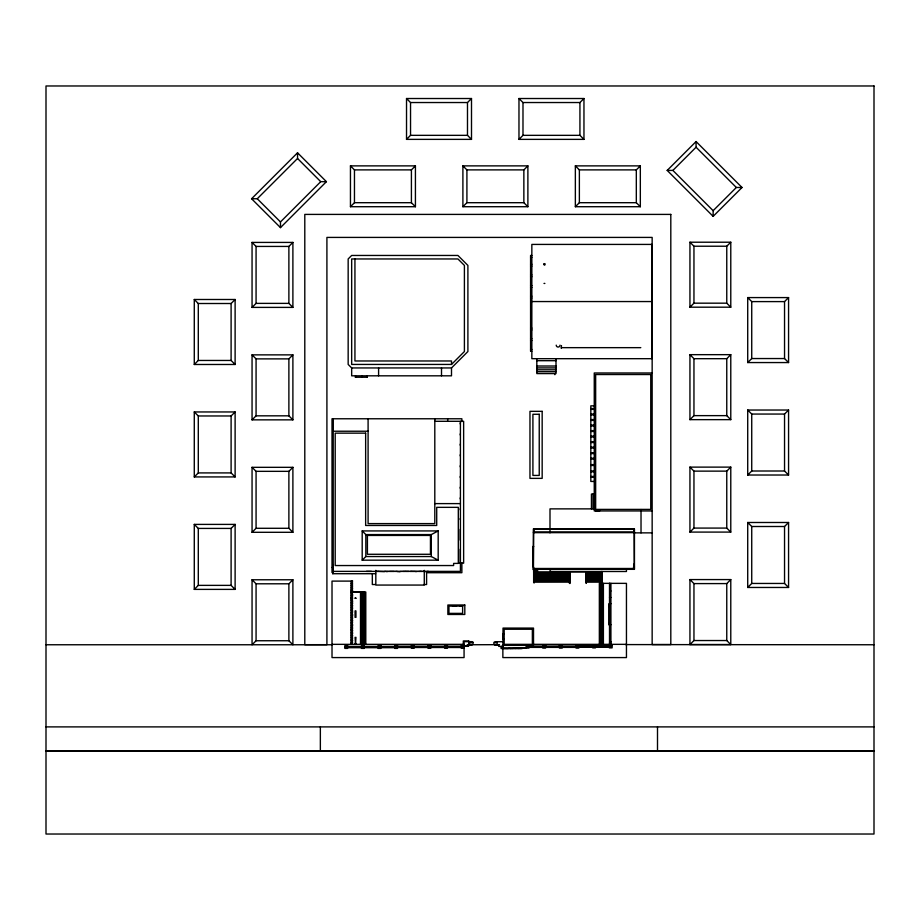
<?xml version="1.0" encoding="UTF-8"?>
<svg xmlns="http://www.w3.org/2000/svg" width="920" height="920" viewBox="0 0 920 920"><rect width="100%" height="100%" fill="white"/><g stroke="black" fill="none" stroke-linecap="round" stroke-linejoin="round"><path stroke-width="1.38" d="M368.092 431.227L332.764 431.227L332.764 571.4L333.293 564.627M355.948 637.307L355.511 644.345L355.074 637.307M355.085 643.966L355.948 644.046M633.075 568.491L634.455 567.019L633.5 567.019M251.585 198.743L297.539 152.789L326.416 181.665L280.473 227.619L251.585 198.743L257.267 198.743L297.539 158.47L297.539 152.789M280.473 227.619L280.473 221.939L320.735 181.665L326.416 181.665M235.117 364.481L231.104 360.456L231.104 303.508L235.117 299.494L194.281 299.494L194.281 364.481L235.117 364.481L235.117 299.494M292.893 307.395L288.88 303.381L288.88 246.433L292.893 242.42L252.057 242.42L252.057 307.395L292.893 307.395L292.893 242.42M406.525 139.368L410.538 135.343L467.486 135.343L471.5 139.368L471.5 98.52L406.525 98.52L406.525 139.368L471.5 139.368M350.451 206.712L354.464 202.699L411.412 202.699L415.426 206.712L415.426 165.876L350.451 165.876L350.451 206.712L415.426 206.712M194.281 364.481L198.294 360.456L198.294 303.508L194.281 299.494M252.057 307.395L256.07 303.381L256.07 246.433L252.057 242.42M406.525 98.52L410.538 102.534L467.486 102.534L471.5 98.52M350.451 165.876L354.464 169.889L411.412 169.889L415.426 165.876M235.117 476.928L231.104 472.914L231.104 415.966L235.117 411.953L194.281 411.953L194.281 476.928L235.117 476.928L235.117 411.953M292.893 419.853L288.88 415.828L288.88 358.88L292.893 354.867L252.057 354.867L252.057 419.853L292.893 419.853L292.893 354.867M518.972 139.368L522.985 135.343L579.933 135.343L583.958 139.368L583.958 98.52L518.972 98.52L518.972 139.368L583.958 139.368M462.898 206.712L466.911 202.699L523.859 202.699L527.884 206.712L527.884 165.876L462.898 165.876L462.898 206.712L527.884 206.712M194.281 476.928L198.294 472.914L198.294 415.966L194.281 411.953M252.057 419.853L256.07 415.828L256.07 358.88L252.057 354.867M518.972 98.52L522.985 102.534L579.933 102.534L583.958 98.52M462.898 165.876L466.911 169.889L523.859 169.889L527.884 165.876M235.117 589.386L231.104 585.373L231.104 528.425L235.117 524.4L194.281 524.4L194.281 589.386L235.117 589.386L235.117 524.4M292.893 532.3L288.88 528.287L288.88 471.339L292.893 467.325L252.057 467.325L252.057 532.3L292.893 532.3L292.893 467.325M575.356 206.712L579.37 202.699L636.318 202.699L640.331 206.712L640.331 165.876L575.356 165.876L575.356 206.712L640.331 206.712M194.281 589.386L198.294 585.373L198.294 528.425L194.281 524.4M252.057 532.3L256.07 528.287L256.07 471.339L252.057 467.325M575.356 165.876L579.37 169.889L636.318 169.889L640.331 165.876M451.501 364.435L464.404 351.532L464.404 265.42L457.941 258.957L351.67 258.957L351.67 364.435L451.501 364.435L451.501 360.973L354.936 360.973L354.936 258.957M451.501 367.942L467.9 351.532L467.9 265.42L457.941 255.461L351.67 255.461L348.162 258.957L348.162 364.435L351.67 367.942L451.501 367.942L451.501 375.82L351.67 375.82L351.67 367.942M667.195 170.418L696.072 141.542L742.026 187.484L713.138 216.361L667.195 170.418L672.876 170.418L713.138 210.68L713.138 216.361M672.876 170.418L696.072 147.223L696.072 141.542M292.893 579.772L292.893 644.759L288.88 640.745L288.88 583.797L292.893 579.772L252.057 579.772L252.057 644.759L256.07 640.745L256.07 583.797L252.057 579.772M362.192 560.176L365.838 556.542L431.308 556.542L438.184 560.176L438.184 530.932L362.192 530.932L362.192 560.176L438.184 560.176M713.138 210.68L736.345 187.484L742.026 187.484M730.779 307.188L726.765 303.174L726.765 246.226L730.779 242.213L689.942 242.213L689.942 307.188L730.779 307.188L730.779 242.213M689.942 307.188L693.956 303.174L693.956 246.226L689.942 242.213M730.779 419.647L726.765 415.633L726.765 358.685L730.779 354.66L689.942 354.66L689.942 419.647L730.779 419.647L730.779 354.66M788.567 362.56L784.541 358.547L784.541 301.599L788.567 297.585L747.718 297.585L747.718 362.56L788.567 362.56L788.567 297.585M689.942 419.647L693.956 415.633L693.956 358.685L689.942 354.66M747.718 362.56L751.732 358.547L751.732 301.599L747.718 297.585M730.779 532.093L726.765 528.08L726.765 471.132L730.779 467.118L689.942 467.118L689.942 532.093L730.779 532.093L730.779 467.118M788.567 475.019L784.541 471.005L784.541 414.058L788.567 410.032L747.718 410.032L747.718 475.019L788.567 475.019L788.567 410.032M689.942 532.093L693.956 528.08L693.956 471.132L689.942 467.118M747.718 475.019L751.732 471.005L751.732 414.058L747.718 410.032M730.779 644.552L726.765 640.538L726.765 583.591L730.779 579.577L689.942 579.577L689.942 644.552L730.779 644.552L730.779 579.577M788.567 587.466L784.541 583.452L784.541 526.504L788.567 522.491L747.718 522.491L747.718 587.466L788.567 587.466L788.567 522.491M689.942 644.552L693.956 640.538L693.956 583.591L689.942 579.577M747.718 587.466L751.732 583.452L751.732 526.504L747.718 522.491M362.192 530.932L365.838 534.577L431.308 534.577L438.184 530.932M554.841 374.693L554.967 374.566M544.87 283.429L543.996 283.429M693.956 246.226L726.765 246.226M256.07 246.433L288.88 246.433M531.863 255.461L530.575 255.461L530.575 351.221L531.863 351.221M530.575 257.312L531.863 257.312M530.575 264.247L531.863 264.247M530.575 266.098L531.863 266.098M530.575 274.896L531.863 274.896M530.575 276.736L531.863 276.736M530.575 285.533L531.863 285.533M530.575 287.385L531.863 287.385M530.575 296.171L531.863 296.171M530.575 298.022L531.863 298.022M531.841 301.553L651.843 301.553M751.732 301.599L784.541 301.599M693.956 303.174L726.765 303.174M256.07 303.381L288.88 303.381M198.294 303.508L231.104 303.508M530.575 328.095L531.863 328.095M530.575 329.947L531.863 329.947M530.575 338.732L531.863 338.732M530.575 340.584L531.863 340.584M561.395 347.656L640.803 347.656M561.223 348.312L561.476 345.586M530.575 349.37L531.863 349.37M751.732 358.547L784.541 358.547M693.956 358.685L726.765 358.685M256.07 358.88L288.88 358.88M198.294 360.456L231.104 360.456M536.82 360.697L556.002 360.697M536.82 366.01L556.002 366.01M536.82 367.908L556.002 367.908M536.82 369.805L556.002 369.805M536.82 371.703L556.002 371.703M652.154 372.979L594.251 372.979L594.251 510.945L652.154 510.945M355.292 377.234L367.264 377.234M594.515 405.835L590.824 405.835L590.824 481.447L594.515 481.447M590.824 408.537L594.78 408.537M590.824 409.365L594.78 409.365M590.824 414.058L594.78 414.058M751.732 414.058L784.541 414.058M590.824 414.897L594.78 414.897M693.956 415.633L726.765 415.633M198.294 415.966L231.104 415.966M256.07 415.828L288.88 415.828M590.824 419.577L594.78 419.577M590.824 420.417L594.78 420.417M434.803 421.303L463.634 421.303L463.634 563.178L459.137 563.178L460.379 563.178M590.824 425.097L594.584 425.097M590.824 425.937L594.78 425.937M590.824 430.629L594.78 430.629M590.824 431.468L594.78 431.468M590.824 436.149L594.78 436.149M590.824 436.988L594.78 436.988M590.824 441.669L594.78 441.669M590.824 442.508L594.78 442.508M590.824 447.2L594.78 447.2M590.824 448.028L594.78 448.028M590.824 452.72L594.78 452.72M590.824 453.56L594.78 453.56M590.824 458.24L594.78 458.24M590.824 459.08L594.78 459.08M590.824 464.623L594.78 464.623M590.824 465.462L594.78 465.462M590.824 470.948L594.78 470.948M693.956 471.132L726.765 471.132M751.732 471.005L784.541 471.005M256.07 471.339L288.88 471.339M590.824 471.787L594.78 471.787M198.294 472.914L231.104 472.914M590.824 476.468L594.78 476.468M590.824 477.308L594.78 477.308M434.803 503.608L460.425 503.608M595.091 508.875L549.999 508.875L549.999 532.864M596.171 510.37L599.231 510.945M596.494 510.611L600.07 510.611M751.732 526.504L784.541 526.504M693.956 528.08L726.765 528.08M256.07 528.287L288.88 528.287M198.294 528.425L231.104 528.425M533.68 546.445L533.014 546.445L533.014 569.33L634.455 569.33L634.455 528.942L533.381 528.942L533.381 567.019L533.68 529.23L634.168 529.23L634.328 567.019M533.519 531.921L634.455 531.921M533.381 532.645L634.455 532.645M633.707 532.864L652.154 532.864M332.016 567.456L333.293 567.456M634.455 568.491L534.554 568.491L533.381 567.019M533.554 570.722L537.82 570.722M384.468 571.607L378.327 571.377M386.572 571.607L388.297 571.377M397.578 571.607L399.487 571.607M399.717 571.607L401.373 571.377M415.679 571.607L417.335 571.377M425.258 571.607L427.179 571.607M533.554 571.906L601.806 571.906L601.806 583.521L601.806 571.423M533.554 572.642L570.135 572.642M585.764 572.642L601.806 572.677M533.554 573.367L570.135 573.367M585.764 573.367L601.806 573.367M460.425 421.303L460.425 571.377L332.764 571.377L332.764 567.456L332.764 573.712L375.636 573.712M533.554 574.091L570.135 574.091M585.764 574.091L601.806 574.091M533.554 574.827L570.135 574.827M585.764 574.827L601.806 574.827M533.554 575.552L570.135 575.552M585.764 575.552L601.806 575.495M533.554 576.288L570.135 576.288M585.764 576.288L601.806 576.288M533.554 577.012L570.135 577.012M585.764 577.012L601.806 577.012M533.554 577.737L570.135 577.737M585.764 577.737L601.806 577.679M533.554 578.473L570.135 578.473M585.764 578.473L601.806 578.473M533.554 579.197L570.135 579.197M585.764 579.197L601.806 579.151M533.554 579.922L570.135 579.922M585.764 579.922L601.806 579.922M601.393 580.601L585.764 580.658M533.554 580.658L570.135 580.658M533.554 581.382L570.135 581.382M585.764 581.382L601.806 581.394M351.233 581.704L352.705 581.106L332.016 581.106L332.016 657.581L464.071 657.581L464.059 641.654L471.845 641.654L471.845 642.252M533.554 582.107L570.135 582.061M585.764 582.107L601.806 582.061M351.233 583.073L352.705 583.073L351.233 583.671M751.732 583.452L784.541 583.452M693.956 583.591L726.765 583.591M256.07 583.797L288.88 583.797M375.176 584.522L372.324 584.522L372.324 573.884M423.74 584.522L426.592 584.522L426.592 572.712L461.874 572.712L461.874 562.729M351.233 585.005L352.705 585.005L351.233 585.603M198.294 585.373L231.104 585.373M351.233 586.914L352.705 586.914L351.233 587.523M351.233 588.754L352.705 588.754L351.233 589.352M351.233 590.341L352.705 590.341L351.233 590.939M609.776 590.996L610.914 590.996M351.233 591.882L360.502 591.882L360.502 644.345M351.233 592.077L365.792 592.02L365.792 644.345M351.233 592.687L352.705 592.077M351.233 593.676L352.705 594.274L351.233 594.274M351.233 595.401L352.705 595.401L351.233 595.999M351.233 596.988L352.705 596.988L351.233 597.586M609.511 597.39L610.914 597.459M351.233 598.184L351.865 598.184M351.233 598.793L352.705 598.793L351.233 599.391M351.233 600.38L352.705 600.99L351.233 600.99M351.233 602.106L352.705 602.106L351.233 602.703M351.233 603.704L352.705 603.704L351.233 604.302M610.914 603.727L608.902 603.727L608.902 624.726L610.914 624.726M351.233 605.429L352.705 605.429L351.233 606.027M452.306 605.728L456.688 605.728M463.059 605.659L459.597 605.659M608.902 606.476L608.752 604.969M351.233 607.016L352.705 607.016L351.233 607.614M351.233 608.741L352.705 608.741L351.233 609.339M351.233 610.328L352.705 610.926L351.233 610.926M351.233 612.133L352.705 612.133L351.233 612.743M351.233 613.732L352.705 614.33L351.233 614.33M351.233 615.457L352.705 615.457L351.233 616.055M351.233 617.044L352.705 617.044L351.233 617.642M351.233 618.78L352.705 618.78L351.233 619.379M351.233 620.379L352.705 620.379L351.233 620.977M351.233 622.092L352.705 622.092L351.233 622.69M608.902 623.311L610.086 623.311M351.233 623.691L352.705 624.289L351.233 624.289M609.511 625.036L610.086 625.036M609.511 625.266L610.086 625.278M351.233 625.496L352.705 625.496L351.233 626.094M351.233 627.083L352.705 627.083L351.233 627.681M351.233 628.866L352.705 628.808L351.233 629.406M351.233 629.245L351.865 629.245M351.233 630.395L352.705 630.395L351.233 630.994M351.233 632.132L352.705 632.132L351.233 632.73M610.086 633.27L610.086 634.627M351.233 633.719L352.705 633.719L351.233 634.317M504.183 633.742L502.86 633.742L502.86 638.997L504.183 638.997M351.233 635.444L352.705 635.444L351.233 636.042M351.233 637.031L352.705 637.031L351.233 637.629M351.233 638.836L352.705 638.836L351.233 639.434M351.233 640.435L352.705 640.435L351.233 641.033M693.956 640.538L726.765 640.538M256.07 640.745L288.88 640.745M609.776 641.539L610.914 641.539M502.872 641.734L495.086 641.734L495.086 642.332L497.133 642.332L497.133 644.425L493.879 644.414L493.879 642.356L497.145 642.356M351.233 642.148L352.705 642.148L351.233 642.746M609.511 643.011L610.914 642.942M351.233 643.747L352.705 644.345M332.016 644.345L464.071 644.345M533.036 644.345L626.451 644.345M46 644.759L332.062 644.759M467.187 644.759L499.491 644.667M625.496 644.586L874 644.759M503.022 645.012L533.519 645.012L533.519 628.084L503.022 628.084L502.883 648.117M502.883 645.369L528.919 645.369L528.919 648.071L526.148 648.071M464.071 645.483L461.299 645.483L461.299 648.197L464.071 648.197M578.829 645.909L592.698 645.909M595.47 645.909L609.339 645.909M528.919 646.105L542.777 646.105M545.56 646.105L559.417 646.105M562.189 646.105L576.058 646.105M397.509 646.219L411.378 646.219M414.149 646.219L428.018 646.219M430.79 646.219L444.647 646.219M447.43 646.219L461.288 646.219M464.059 646.323L468.188 646.323L468.188 645.242L471.845 645.242L471.845 644.345M347.599 646.426L361.456 646.426M364.228 646.426L378.097 646.426M380.868 646.426L394.737 646.426M502.872 646.404L498.743 646.404L498.743 645.311L495.086 645.311L495.086 644.425M578.116 646.519L593.423 646.519M594.757 646.519L610.063 646.519M396.796 646.748L412.103 646.748M413.436 646.748L428.743 646.748M430.077 646.748L445.372 646.748M446.717 646.748L462.012 646.748M528.195 646.633L543.501 646.714M544.835 646.714L560.142 646.633M561.476 646.633L576.782 646.633M396.796 646.841L412.103 646.841M413.436 646.841L428.743 646.841M430.077 646.841L445.372 646.841M446.717 646.841L462.012 646.841M346.874 646.956L362.181 646.956M363.515 647.036L378.822 646.956M380.155 646.956L395.462 647.036M578.829 647.174L592.698 647.174M595.47 647.174L609.339 647.174M397.509 647.496L411.378 647.496M414.149 647.496L428.018 647.496M430.79 647.496L444.647 647.496M447.43 647.496L461.288 647.496M528.919 647.381L542.777 647.381M545.56 647.381L559.417 647.381M562.189 647.381L576.058 647.381M347.599 647.692L361.456 647.692M364.228 647.692L378.097 647.692M380.868 647.692L394.737 647.692M508.357 648.554L510.439 648.588M46 726.892L874 726.892M46 750.766L874 750.766M46 751.099L874 751.099M696.072 147.223L736.345 187.484M297.539 158.47L320.735 181.665M257.267 198.743L280.473 221.939M594.251 508.438L596.505 510.945M594.251 509.059L595.953 510.945M657.501 726.892L657.501 750.766M641.021 509.542L641.021 532.864M636.318 169.889L636.318 202.699M634.029 529.23L634.029 532.645M633.926 564.052L633.926 567.019M626.451 568.64L626.451 571.492L551.505 571.492A1.506 1.506 0 0 1 549.999 569.986M610.914 583.349L610.914 644.345M610.086 623.944L610.086 625.485L609.925 623.944M610.086 632.592L610.086 635.248M609.776 583.349L609.776 644.345M609.511 583.349L609.511 644.345M603.394 583.349L603.394 644.345M602.381 583.349L602.381 644.345M601.369 583.349L601.369 644.345M600.357 583.349L600.357 644.345M599.345 644.345L599.345 583.349L626.451 583.36L626.451 657.581L502.86 657.581L502.86 645.668M594.769 374.394L594.769 508.817M594.607 508.875L594.607 494.04L591.445 494.04L591.445 508.875M593.032 494.04L593.032 508.875M586.224 571.86L586.224 583.418L585.764 571.86M579.933 102.534L579.933 135.343M579.37 169.889L579.37 202.699M570.135 571.837L570.135 583.406L569.434 583.406L569.434 571.837M556.002 358.8L556.002 373.589L536.82 373.589L536.82 358.8M534.083 569.158L534.083 583.038L533.554 569.158M533.807 529.23L533.807 532.645M531.162 256.048L531.162 351.221M526.148 645.369L526.148 648.117L501.664 648.117L501.664 646.404M524.549 648.117L501.101 648.554L501.101 646.404M523.859 169.889L523.859 202.699M522.985 102.534L522.985 135.343M522.1 648.634L520.283 648.634M519.926 648.634L518.615 648.634M518.236 648.634L515.637 648.634M515.292 648.634L512.981 648.634M512.601 648.634L510.772 648.703M507.874 648.703L503.746 648.554M467.486 102.534L467.486 135.343M466.911 169.889L466.911 202.699M461.874 421.624L461.874 418.772L332.016 418.772L332.016 572.562M460.287 422.866L460.287 424.005M460.287 433.872L460.287 435.01M460.287 444.107L460.287 445.257M460.287 454.756L460.287 455.894M460.287 465.716L460.287 466.865M460.287 476.364L460.287 477.503M460.287 487.163L460.287 488.313M460.287 497.812L460.287 498.95M460.287 508.679L460.287 509.818M460.287 518.477L460.287 519.616M460.287 529.253L460.287 540.189M460.287 549.183L460.287 563.132M447.649 418.772L447.649 421.303M441.508 367.942L441.508 375.82M434.803 418.772L434.803 523.606L368.092 523.606L368.092 418.772M431.308 534.577L431.308 556.542M428.283 571.377L427.432 571.377M424.925 571.377L423.349 571.377M424.281 570.365L424.281 585.062L375.82 585.062L375.82 570.365M422.199 571.377L420.359 571.377M420.141 571.377L418.554 571.377M415.368 571.377L411.93 571.377M411.7 571.377L409.929 571.377M411.412 169.889L411.412 202.699M410.538 102.534L410.538 135.343M408.767 571.377L405.501 571.377M405.133 571.377L402.592 571.377M397.244 571.377L395.646 571.377M394.335 571.377L389.459 571.377M386.228 571.377L384.652 571.377M378.591 367.942L378.591 375.82M378.108 571.377L376.337 571.377M371.381 571.377L366.436 571.377M367.022 375.82L367.022 377.234M365.838 534.577L365.838 556.542M364.642 592.02L364.642 644.345M363.492 592.02L363.492 644.345M362.353 592.02L362.353 644.345M361.94 375.82L361.94 377.234M361.203 592.02L361.203 644.345M355.948 610.891L355.948 617.412M355.522 375.82L355.522 377.234M355.074 610.891L355.074 617.412M354.464 169.889L354.464 202.699M351.865 581.106L351.865 644.345M351.233 581.106L351.233 644.345M333.293 418.772L333.293 431.227M332.764 431.227L332.764 573.712M320.355 726.892L320.355 750.766M560.027 345.149A1.897 1.897 0 0 1 558.129 347.047A1.897 1.897 0 0 1 556.232 345.149M543.708 264.155C544.778 267.34 546.33 261.924 543.708 264.155M355.085 598.138L355.948 598.23L355.085 598.138M874 85.974L46 85.974L46 834.026L874 834.026L874 85.974M670.806 214.406L304.796 214.406L304.796 644.678L326.91 644.667L326.91 237.417L652.154 237.417L652.154 644.575L670.806 644.563L670.806 214.406M651.843 244.421L531.841 244.421L531.841 358.685L651.843 358.685L651.843 244.421M650.762 374.532L595.654 374.532L595.654 509.392L650.762 509.392L650.762 374.532M542.167 411.343L529.966 411.343L529.966 478.365L542.167 478.365L542.167 411.343M539.235 414.276L532.91 414.276L532.91 475.433L539.235 475.433L539.235 414.276M365.642 433.147L335.202 433.147L335.202 565.547L453.617 565.547L453.617 563.408L458.309 563.408L458.309 507.345L436.712 507.345L436.712 525.469L365.642 525.469L365.642 433.147M430.456 535.44L367.413 535.44L367.413 554.277L430.456 554.277L430.456 535.44M464.807 605.004L447.867 605.004L447.867 614.468L464.807 614.468L464.807 605.004M462.622 606.096L448.96 606.096L448.96 613.375L462.622 613.375L462.622 606.096M532.358 629.245L504.183 629.245L504.183 644.345L532.358 644.345L532.358 629.245M468.705 640.952L463.312 640.952L463.312 646.024L468.705 646.024L468.705 640.952M473.053 642.275L469.786 642.275L469.798 644.345L473.053 644.333L473.053 642.275M595.47 645.173L592.698 645.173L592.698 647.875L595.47 647.875L595.47 645.173M612.11 645.173L609.339 645.173L609.339 647.875L612.11 647.875L612.11 645.173M545.56 645.369L542.788 645.369L542.788 648.071L545.56 648.071L545.56 645.369M562.189 645.369L559.429 645.369L559.429 648.071L562.189 648.071L562.189 645.369M578.829 645.369L576.069 645.369L576.069 648.071L578.829 648.071L578.829 645.369M414.149 645.483L411.378 645.483L411.378 648.197L414.149 648.197L414.149 645.483M430.79 645.483L428.018 645.483L428.018 648.197L430.79 648.197L430.79 645.483M447.43 645.483L444.659 645.483L444.659 648.197L447.43 648.197L447.43 645.483M347.599 645.69L344.827 645.69L344.827 648.393L347.599 648.393L347.599 645.69M364.228 645.69L361.468 645.69L361.468 648.393L364.228 648.393L364.228 645.69M380.868 645.69L378.108 645.69L378.108 648.393L380.868 648.393L380.868 645.69M397.509 645.69L394.737 645.69L394.737 648.393L397.509 648.393L397.509 645.69M594.757 645.886L593.423 645.886L593.423 647.162L594.757 647.162L594.757 645.886M611.397 645.886L610.063 645.886L610.063 647.162L611.397 647.162L611.397 645.886M528.195 646.093L526.861 646.093L526.861 647.358L528.195 647.358L528.195 646.093M544.835 646.093L543.501 646.093L543.501 647.358L544.835 647.358L544.835 646.093M561.476 646.093L560.142 646.093L560.142 647.358L561.476 647.358L561.476 646.093M578.116 646.093L576.782 646.093L576.782 647.358L578.116 647.358L578.116 646.093M413.436 646.208L412.103 646.208L412.103 647.473L413.436 647.473L413.436 646.208M430.077 646.208L428.743 646.208L428.743 647.473L430.077 647.473L430.077 646.208M446.717 646.208L445.372 646.208L445.372 647.473L446.717 647.473L446.717 646.208M463.358 646.208L462.012 646.208L462.012 647.473L463.358 647.473L463.358 646.208M346.874 646.404L345.541 646.404L345.541 647.68L346.874 647.68L346.874 646.404M363.515 646.404L362.181 646.404L362.181 647.68L363.515 647.68L363.515 646.404M380.155 646.404L378.822 646.404L378.822 647.68L380.155 647.68L380.155 646.404M396.796 646.404L395.462 646.404L395.462 647.68L396.796 647.68L396.796 646.404"/></g></svg>
